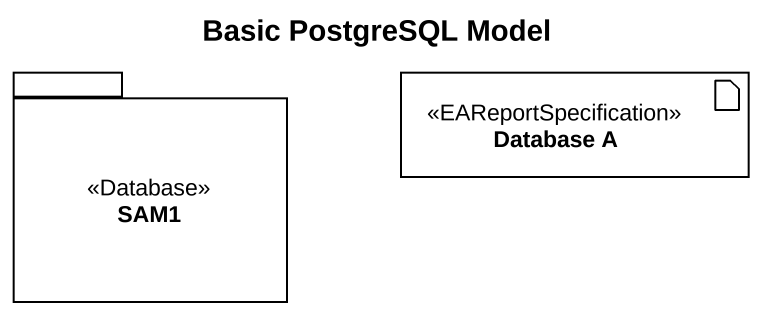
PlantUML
@startuml
title Basic PostgreSQL Model
package SAM1 <<Database>> {
}
artifact "Database A" as Database_A <<EAReportSpecification>>
@enduml
